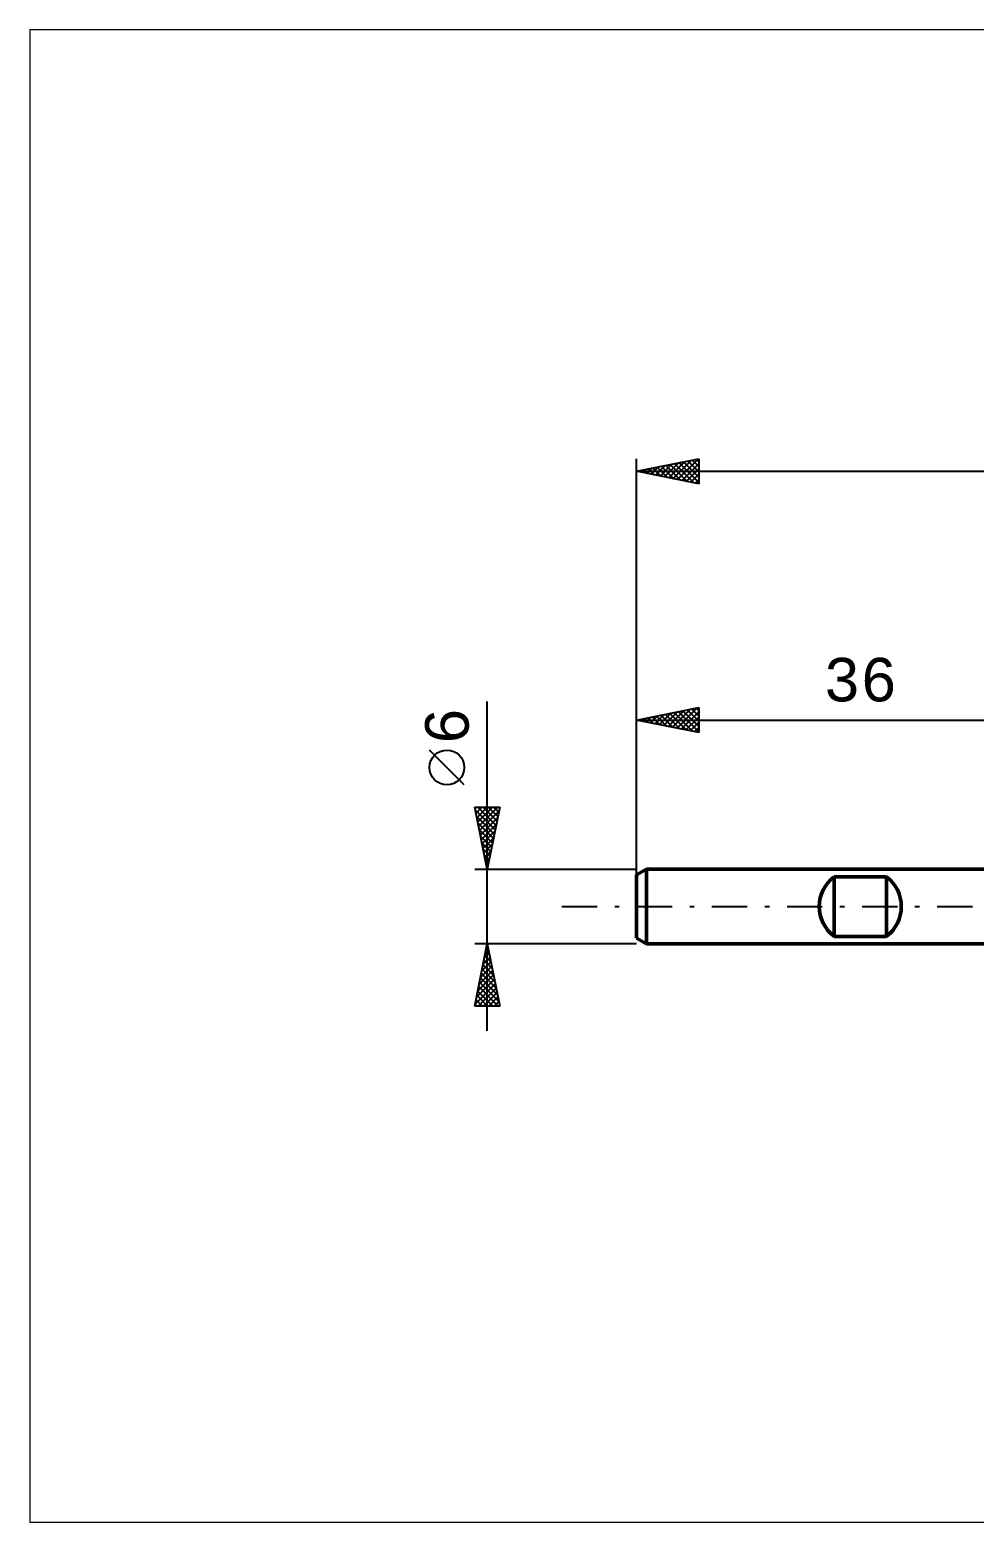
# Model space of a CAD drawing. Header units: millimetres. Extents: x -85 to 89, y -50 to 71.
# Drawn here: x -84.8 to -8.8, y -49.5 to 70.5 of the extents above; entities that cross this region are included whole.
import ezdxf
from ezdxf.enums import TextEntityAlignment as Align

# ---------------------------------------------------------------- set-up
doc = ezdxf.new("R2010")
doc.units = ezdxf.units.MM
doc.header["$LTSCALE"] = 7.1
doc.linetypes.add('LONGDASH_DASH', pattern=[0.85, 0.4, -0.2, 0.05, -0.2])
for name, color, linetype in [('INFTOTAL', 9, 'CONTINUOUS'), ('SK1', 4, 'CONTINUOUS'), ('SK2', 7, 'CONTINUOUS'), ('SK4', 2, 'LONGDASH_DASH')]:
    doc.layers.add(name, color=color, linetype=linetype)
doc.styles.get("Standard").update_dxf_attribs({"font": 'Monospac821 BT'})

msp = doc.modelspace()

# ---------------------------------------------------------------- linework, layer by layer
at = {"layer": 'INFTOTAL', "color": 9, "linetype": 'CONTINUOUS', "lineweight": 18}
for p, q in [((89.1, 70.5), (-84.8, 70.5)), ((-84.8, 70.5), (-84.8, -49.5)), ((-84.8, -49.5), (89.1, -49.5))]:
    msp.add_line(p, q, dxfattribs=at)
at = {"layer": 'SK1', "color": 4, "linetype": 'CONTINUOUS', "lineweight": 50}
for p, q in [((-35.2, 3), (-36, 2.54)), ((-36, 2.54), (-36, -2.54)), ((0, 3), (-35.2, 3)), ((-35.2, 3), (-35.2, -3)), ((-20.1, -2.4), (-20.1, 2.4)), ((-20.1, 2.4), (-15.9, 2.4)), ((-15.9, 2.4), (-15.9, -2.4)), ((-15.9, -2.4), (-20.1, -2.4)), ((-36, -2.54), (-35.2, -3)), ((-35.2, -3), (0, -3))]:
    msp.add_line(p, q, dxfattribs=at)
for centre, start, end in [((-18.3, 0), 126.8699, 233.1301), ((-17.7, 0), 306.8699, 53.1301)]:
    msp.add_arc(centre, 3, start, end, dxfattribs=at)
at = {"layer": 'SK2', "color": 7, "linetype": 'CONTINUOUS', "lineweight": 25}
for p, q in [((-36, 1), (-36, 36)), ((-36, 35), (-31, 36)), ((-36, 35), (27, 35)), ((-31, 34), (-36, 35)), ((-35.88, 34.98), (-35.82, 35.04)), ((-35.76, 35.05), (-35.64, 34.93)), ((-35.52, 34.9), (-35.28, 35.14)), ((-35.41, 35.12), (-35.11, 34.82)), ((-35.17, 34.83), (-34.75, 35.25)), ((-35.05, 35.19), (-34.58, 34.72)), ((-34.82, 34.76), (-34.22, 35.36)), ((-34.7, 35.26), (-34.05, 34.61)), ((-34.46, 34.69), (-33.69, 35.46)), ((-34.34, 35.33), (-33.52, 34.5)), ((-34.11, 34.62), (-33.16, 35.57)), ((-33.99, 35.4), (-32.99, 34.4)), ((-33.76, 34.55), (-32.63, 35.67)), ((-33.64, 35.47), (-32.46, 34.29)), ((-33.4, 34.48), (-32.1, 35.78)), ((-33.28, 35.54), (-31.93, 34.19)), ((-33.05, 34.41), (-31.57, 35.89)), ((-32.93, 35.61), (-31.4, 34.08)), ((-32.69, 34.34), (-31.04, 35.99)), ((-32.58, 35.68), (-31, 34.11)), ((-32.34, 34.27), (-31, 35.61)), ((-32.22, 35.76), (-31, 34.53)), ((-31.99, 34.2), (-31, 35.19)), ((-31.87, 35.83), (-31, 34.96)), ((-31.52, 35.9), (-31, 35.38)), ((-31.16, 35.97), (-31, 35.8)), ((-31, 36), (-31, 34)), ((-31.63, 34.13), (-31, 34.76)), ((-31.28, 34.06), (-31, 34.34)), ((-48, -10), (-48, 16.48)), ((-36, 2.08), (-36, 16)), ((-36, 15), (-31, 16)), ((-33.81, 14.56), (-32.71, 15.66)), ((-33.45, 14.49), (-32.18, 15.76)), ((-33.1, 14.42), (-31.65, 15.87)), ((-32.98, 15.6), (-31.47, 14.09)), ((-32.74, 14.35), (-31.12, 15.98)), ((-32.63, 15.67), (-31, 14.05)), ((-32.39, 14.28), (-31, 15.67)), ((-32.27, 15.75), (-31, 14.47)), ((-31.92, 15.82), (-31, 14.9)), ((-31.57, 15.89), (-31, 15.32)), ((-31.21, 15.96), (-31, 15.75)), ((-31, 16), (-31, 14)), ((-36, 15), (0, 15)), ((-31, 14), (-36, 15)), ((-35.93, 14.99), (-35.89, 15.02)), ((-35.81, 15.04), (-35.71, 14.94)), ((-35.57, 14.91), (-35.36, 15.13)), ((-35.45, 15.11), (-35.18, 14.84)), ((-35.22, 14.84), (-34.83, 15.23)), ((-35.1, 15.18), (-34.65, 14.73)), ((-34.87, 14.77), (-34.3, 15.34)), ((-34.75, 15.25), (-34.12, 14.62)), ((-34.51, 14.7), (-33.77, 15.45)), ((-34.39, 15.32), (-33.59, 14.52)), ((-34.16, 14.63), (-33.24, 15.55)), ((-34.04, 15.39), (-33.06, 14.41)), ((-33.69, 15.46), (-32.53, 14.31)), ((-33.33, 15.53), (-32, 14.2)), ((-32.04, 14.21), (-31, 15.24)), ((-31.68, 14.14), (-31, 14.82)), ((-31.33, 14.07), (-31, 14.4)), ((-49.85, 9.79), (-52.65, 12.59)), ((-48, 3), (-49, 8)), ((-49, 8), (-47, 8)), ((-48.98, 7.88), (-48.85, 8)), ((-48.95, 7.76), (-47.37, 6.17)), ((-48.9, 7.52), (-48.43, 8)), ((-48.85, 7.23), (-47.44, 5.82)), ((-48.83, 7.17), (-48, 8)), ((-48.77, 8), (-47.29, 6.53)), ((-48.76, 6.82), (-47.58, 8)), ((-48.69, 6.46), (-47.15, 8)), ((-48.62, 6.11), (-47.07, 7.66)), ((-48.34, 8), (-47.22, 6.88)), ((-47, 8), (-48, 3)), ((-47.92, 8), (-47.15, 7.23)), ((-47.5, 8), (-47.08, 7.59)), ((-47.07, 8), (-47.01, 7.94)), ((-48.74, 6.7), (-47.51, 5.47)), ((-48.63, 6.17), (-47.58, 5.11)), ((-48.55, 5.75), (-47.17, 7.13)), ((-48.48, 5.4), (-47.28, 6.6)), ((-48.41, 5.05), (-47.39, 6.07)), ((-48.53, 5.64), (-47.65, 4.76)), ((-48.42, 5.11), (-47.72, 4.4)), ((-48.34, 4.69), (-47.49, 5.54)), ((-48.27, 4.34), (-47.6, 5.01)), ((-48.32, 4.58), (-47.79, 4.05)), ((-48.21, 4.05), (-47.86, 3.7)), ((-48.2, 3.99), (-47.7, 4.48)), ((-48.13, 3.63), (-47.81, 3.95)), ((-49, 3), (-36, 3)), ((-48.1, 3.52), (-47.93, 3.34)), ((-48.06, 3.28), (-47.92, 3.42)), ((-48, -3), (-49, -3)), ((-49, -8), (-48, -3)), ((-48.11, -3.57), (-47.92, -3.38)), ((-48.05, -3.26), (-47.92, -3.39)), ((-48.01, -3.04), (-48, -3.02)), ((-36, -3), (-48, -3)), ((-48, -3), (-47, -8)), ((-48.54, -5.69), (-47.64, -4.79)), ((-48.43, -5.16), (-47.71, -4.44)), ((-48.34, -4.68), (-47.5, -5.51)), ((-48.33, -4.63), (-47.78, -4.08)), ((-48.26, -4.32), (-47.6, -4.98)), ((-48.22, -4.1), (-47.85, -3.73)), ((-48.19, -3.97), (-47.71, -4.45)), ((-48.12, -3.61), (-47.82, -3.92)), ((-48.86, -7.28), (-47.43, -5.85)), ((-48.75, -6.75), (-47.5, -5.5)), ((-48.64, -6.22), (-47.57, -5.14)), ((-48.55, -5.74), (-47.18, -7.1)), ((-48.48, -5.38), (-47.29, -6.57)), ((-48.41, -5.03), (-47.39, -6.04)), ((-48.96, -7.81), (-47.36, -6.21)), ((-48.83, -7.15), (-47.98, -8)), ((-48.76, -6.8), (-47.56, -8)), ((-48.73, -8), (-47.29, -6.56)), ((-48.69, -6.44), (-47.13, -8)), ((-48.62, -6.09), (-47.07, -7.63)), ((-48.31, -8), (-47.22, -6.91)), ((-47, -8), (-49, -8)), ((-48.97, -7.86), (-48.83, -8)), ((-48.9, -7.5), (-48.4, -8)), ((-47.88, -8), (-47.15, -7.27)), ((-47.46, -8), (-47.08, -7.62)), ((-47.03, -8), (-47.01, -7.97))]:
    msp.add_line(p, q, dxfattribs=at)
msp.add_circle((-51.25, 11.19), 1.4, dxfattribs=at)
at = {"layer": 'SK4', "color": 2, "linetype": 'LONGDASH_DASH', "lineweight": 25}
msp.add_line((-42, 0), (33, 0), dxfattribs=at)

# ---------------------------------------------------------------- texts
at = {"layer": 'SK2', "color": 7, "linetype": 'CONTINUOUS', "lineweight": 25}
msp.add_text('36', height=3.5, dxfattribs=at).set_placement((-18, 16.5), align=Align.CENTER)
msp.add_text('6', height=3.5, rotation=90, dxfattribs=at).set_placement((-49.5, 14.51), align=Align.CENTER)

doc.saveas('drawing.dxf')
